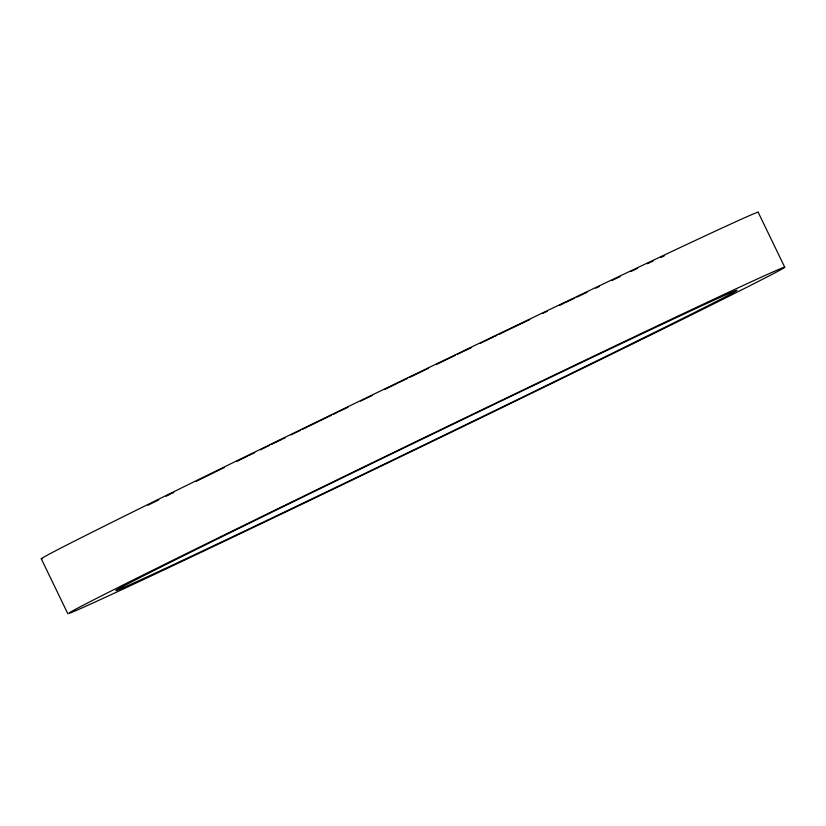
<?xml version="1.0" encoding="UTF-8"?>
<svg xmlns="http://www.w3.org/2000/svg" width="826" height="826" viewBox="0 0 826 826"><rect width="100%" height="100%" fill="white"/><g stroke="black" fill="none" stroke-linecap="round" stroke-linejoin="round"><path stroke-width="1.24" d="M758.123 212.179L784.7 267.149M41.3 558.851L67.877 613.821M42.508 558.51A398.194 3.48 -25.8 0 1 391.7 385.535A398.194 3.48 -25.8 0 1 757.927 212.519M147.957 505.254A345.103 3.015 -25.8 0 1 158.757 499.875M166.109 496.23A345.103 3.015 -25.8 0 1 170.455 494.072M171.55 493.535A345.103 3.015 -25.8 0 1 173.77 492.43M196.361 481.279A345.103 3.015 -25.8 0 1 213.996 472.606M215.111 472.059A345.103 3.015 -25.8 0 1 224.207 467.588M236.67 461.476A345.103 3.015 -25.8 0 1 247.893 455.983M249.029 455.425A345.103 3.015 -25.8 0 1 254.749 452.627M260.541 449.798A345.103 3.015 -25.8 0 1 269.627 445.359M271.847 444.274A345.103 3.015 -25.8 0 1 281.934 439.349M283.07 438.802A345.103 3.015 -25.8 0 1 285.331 437.697M291.02 434.92A345.103 3.015 -25.8 0 1 300.22 430.439M302.471 429.344A345.103 3.015 -25.8 0 1 318.97 421.312M320.075 420.775A345.103 3.015 -25.8 0 1 331.226 415.354M333.477 414.27A345.103 3.015 -25.8 0 1 337.968 412.081M339.094 411.534A345.103 3.015 -25.8 0 1 348.128 407.156M360.621 401.095A345.103 3.015 -25.8 0 1 372.041 395.561M384.637 389.459A345.103 3.015 -25.8 0 1 397.265 383.357M398.411 382.799A345.103 3.015 -25.8 0 1 407.6 378.36M409.902 377.255A345.103 3.015 -25.8 0 1 428.229 368.396M436.231 364.545A345.103 3.015 -25.8 0 1 455.529 355.242M457.79 354.158A345.103 3.015 -25.8 0 1 471.264 347.674M480.164 343.399A345.103 3.015 -25.8 0 1 493.401 337.039M494.557 336.481A345.103 3.015 -25.8 0 1 496.88 335.377M499.193 334.262A345.103 3.015 -25.8 0 1 510.675 328.758M511.81 328.211A345.103 3.015 -25.8 0 1 529.786 319.6M542.651 313.457A345.103 3.015 -25.8 0 1 547.246 311.257M559.687 305.321A345.103 3.015 -25.8 0 1 564.127 303.204M565.304 302.646A345.103 3.015 -25.8 0 1 574.638 298.196M576.94 297.102A345.103 3.015 -25.8 0 1 587.1 292.27M595.876 288.109A345.103 3.015 -25.8 0 1 599.346 286.457M611.808 280.551A345.103 3.015 -25.8 0 1 619.985 276.679M631.147 271.413A345.103 3.015 -25.8 0 1 637.548 268.398M647.512 263.721A345.103 3.015 -25.8 0 1 649.628 262.73M650.785 262.183A345.103 3.015 -25.8 0 1 653.067 261.119M660.728 257.536A345.103 3.015 -25.8 0 1 664.197 255.915M234.615 536.394A398.194 3.48 -25.8 0 0 784.493 267.49A398.194 3.48 -25.8 0 0 259.746 517.572A398.194 3.48 -25.8 0 0 234.615 536.394M266.963 520.37A345.103 3.015 -25.8 0 0 736.957 290.36A345.103 3.015 -25.8 0 0 274.944 510.716A345.103 3.015 -25.8 0 0 266.963 520.37"/></g></svg>
